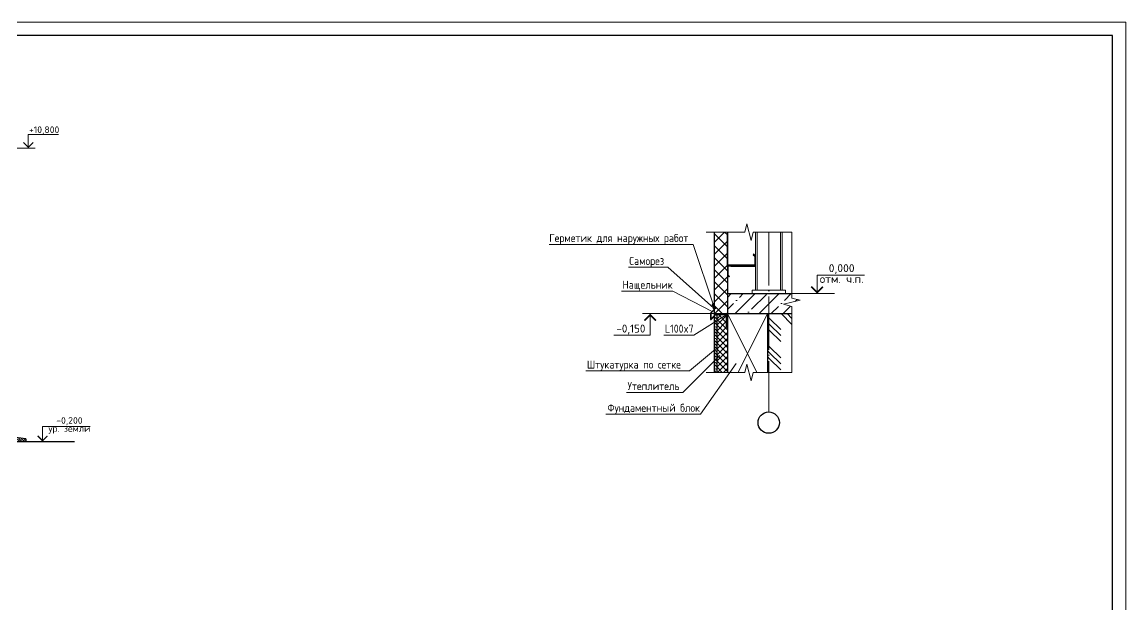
# Model space of a CAD drawing. Extents: x -965262 to 1142518, y -357520 to 71675.
# Drawn here: x -268309 to -226932, y -177844 to -155988 of the extents above; entities that cross this region are included whole.
import ezdxf

# ---------------------------------------------------------------- set-up
doc = ezdxf.new("R2010")
doc.units = 0
doc.header["$LTSCALE"] = 10
doc.linetypes.add('DOTE', pattern=[2.42, 2, -0.2, 0.02, -0.2])
doc.layers.get('0').update_dxf_attribs({"linetype": 'CONTINUOUS', "lineweight": 30})
doc.layers.add('DOTE', color=7, linetype='DOTE', lineweight=9)
doc.styles.add('GOST 2.304', font='isocpeur.ttf', dxfattribs={"width": 0.75, "height": 250})
doc.styles.add('GOST-2.304_Type-B', font='isocpeur.ttf', dxfattribs={"width": 0.9})

msp = doc.modelspace()

# ---------------------------------------------------------------- hatches: boundary and pattern name
at = {"lineweight": 15}
h = msp.add_hatch(dxfattribs=at)
h.set_pattern_fill('ANSI37', color=30, scale=100)
h.set_pattern_definition([(45, (-242206.06, -166779.75), (-224.506, 224.506), []), (135, (-242206.06, -166779.75), (-224.506, -224.506), [])])
h.paths.add_polyline_path([(-241870.8, -166669.5), (-242370.8, -166669.5), (-242370.8, -166919.5), (-241870.8, -166919.5)])
h.paths.add_polyline_path([(-242370.8, -166669.5), (-241870.8, -166669.5), (-241870.8, -163861), (-242370.8, -163861)])
h = msp.add_hatch(dxfattribs=at)
h.set_pattern_fill('ANSI31', color=256, scale=20)
h.set_pattern_definition([(45, (-259380.71, -261950.695), (-44.90128, 44.90128), [])])
h.paths.add_polyline_path([(-240820.8, -165129.5), (-240820.8, -164748.9), (-240888.8, -164691.8), (-240905.1, -164711.2), (-240846.2, -164760.7), (-240846.2, -165104.1), (-241870.8, -165104.1), (-241870.8, -165484.7), (-241802.8, -165541.8), (-241786.4, -165522.4), (-241845.4, -165472.9), (-241845.4, -165129.5)])
h = msp.add_hatch(dxfattribs=at)
h.set_pattern_fill('ANSI35', color=256, scale=100)
h.set_pattern_definition([(45, (-259380.7, -261950.7), (-449.013, 449.013), []), (45, (-258931.7, -261950.7), (-449.013, 449.013), [793.75, -158.75, 0, -158.75])])
h.paths.add_polyline_path([(-241870.8, -166919.5), (-241870.8, -166169.5), (-239450.2, -166168.8), (-239450.1, -166335.8), (-239137.6, -166413.7), (-239762.6, -166569.6), (-239450.1, -166647.5), (-239450.2, -166919.9), (-241870.8, -166919.5)])
h = msp.add_hatch(color=256, dxfattribs=at)
h.dxf.hatch_style = 1
h.paths.add_polyline_path([(-242370.8, -166573.8, 0.4871199), (-242389.4, -166559.2, 0.0753085), (-242410.8, -166568.1, 0.4871199), (-242413.7, -166591.5), (-242396.4, -166608.8, 0.6681786), (-242370.8, -166598.2)])
h = msp.add_hatch(dxfattribs=at)
h.set_pattern_fill('ANSI31', color=256, scale=20, angle=90)
h.set_pattern_definition([(135, (-259380.71, -262200.695), (-44.90128, -44.90128), [])])
h.paths.add_polyline_path([(-242370.8, -166919.5), (-242370.8, -166939.5, 0.4142136), (-242350.8, -166959.5), (-241970.8, -166959.5, -0.4142136), (-241910.8, -167019.5), (-241910.8, -167399.5, 0.4142136), (-241890.8, -167419.5), (-241870.8, -167419.5), (-241870.8, -167169.5), (-241870.8, -166919.5)])
h = msp.add_hatch(dxfattribs=at)
h.set_pattern_fill('ANSI37', color=256, scale=50, angle=90)
h.set_pattern_definition([(135, (-279311.27, -357731.9), (-112.2532, -112.2532), []), (225, (-279311.27, -357731.9), (112.2532, -112.2532), [])])
h.paths.add_polyline_path([(-242120.8, -166959.5), (-242270.8, -166959.5), (-242270.8, -169372.4), (-242120.8, -169372.4)], flags=16)
edge = h.paths.add_edge_path()
edge.add_line((-241870.8, -169372.4), (-241870.8, -167419.5))
edge.add_line((-241870.8, -167419.5), (-241890.8, -167419.5))
edge.add_arc((-241890.8, -167399.5), 20, 180, 270, ccw=False)
edge.add_line((-241910.8, -167399.5), (-241910.8, -167019.5))
edge.add_arc((-241970.8, -167019.5), 60, 0, 90)
edge.add_line((-241970.8, -166959.5), (-242350.8, -166959.5))
edge.add_line((-242350.8, -166959.5), (-242370.8, -166959.5))
edge.add_line((-242370.8, -166959.5), (-242370.8, -169372.4))
edge.add_line((-242370.8, -169372.4), (-241870.8, -169372.4))
edge.add_line((-241870.8, -169372.4), (-241870.8, -169372.4))
h.paths.add_polyline_path([(-242120.8, -169372.4), (-242370.8, -169372.4), (-242370.8, -166959.5), (-242120.8, -166959.5)], flags=17)
h.paths.add_polyline_path([(-241870.8, -169372.4), (-242270.8, -169372.4), (-242270.8, -169122.4), (-241870.8, -169122.4)], flags=17)
h = msp.add_hatch(dxfattribs=at)
h.set_pattern_fill('ANSI35', color=256, scale=25, angle=90)
h.set_pattern_definition([(135, (-279311.27, -357731.9), (-112.2532, -112.2532), []), (135, (-279311.27, -357619.64), (-112.2532, -112.2532), [198.4375, -39.6875, 0, -39.6875])])
h.paths.add_polyline_path([(-242270.8, -169372.4), (-242370.8, -169372.4), (-242370.8, -166959.5), (-242270.8, -166959.5)])
h.paths.add_polyline_path([(-242270.8, -169372.4), (-242370.8, -169372.4), (-242370.8, -169122.4), (-242270.8, -169122.4)])
h = msp.add_hatch(dxfattribs=at)
h.set_pattern_fill('GOST_GROUND', color=256, scale=75, angle=90)
h.set_pattern_definition([(135, (-259380.7, -261950.7), (1e-13, 1060.66), [1500]), (135, (-259380.7, -261725.7), (1e-13, 1060.66), [1500]), (135, (-259380.7, -261500.7), (1e-13, 1060.66), [1500])])
h.paths.add_polyline_path([(-240370.8, -169122.4), (-240370.8, -166919.5), (-239450.2, -166919.9), (-239450.2, -167419.9), (-239870.8, -167419.5), (-239870.8, -169122.4)])
h = msp.add_hatch(dxfattribs=at)
h.set_pattern_fill('ANSI35', color=256, scale=20, angle=90, style=0)
h.set_pattern_definition([(135, (-339032.66, -366364.93), (-89.80256, -89.80256), []), (135, (-339032.66, -366275.13), (-89.80256, -89.80256), [158.75, -31.75, 0, -31.75])])
h.paths.add_polyline_path([(-268165.9, -171721.3), (-268165.9, -171621.3), (-269266, -171474.2), (-269266, -171721.3)])

# ---------------------------------------------------------------- linework, layer by layer
for p, q in [((-268075.1, -160721.3, -1808.5), (-268075.1, -160208.2, -1808.5)), ((-269166, -160721.3, -3259.8), (-267824, -160721.3, -1808.5)), ((-248555, -164322.7, 9798.7), (-243151, -164322.7, 9798.7)), ((-242385.8, -166598.2, 9801.8), (-243151, -164322.7, 9798.7)), ((-245582.9, -165183.1, 9798.7), (-244101.3, -165183.1, 9798.7)), ((-242385, -166712.8, 9801.8), (-244101.3, -165183.1, 9798.7)), ((-238509.3, -166169.5, 9801.8), (-238509.3, -165483.3, 9801.8)), ((-245842.7, -166075.8, 9801.8), (-243910.6, -166075.8, 9801.8)), ((-242440, -166839.2, 9801.8), (-243910.6, -166075.8, 9801.8)), ((-244765.5, -166919.5, 9801.8), (-244765.5, -167722.6, 9801.8)), ((-241897.1, -166957.3, -7624.7), (-243127.7, -167722.6, -7616.8)), ((-241870.8, -166919.5, 9801.8), (-240769.4, -169122.4, 9801.8)), ((-240370.8, -166919.5, 9801.8), (-241472.2, -169122.4, 9801.8)), ((-244254, -167722.6, -7616.8), (-243127.7, -167722.6, -7616.8)), ((-242320.6, -168248.6, -4720.3), (-243290.4, -169067.6, -4712.4)), ((-242159.2, -168493.1, -4720.3), (-243535.9, -169873.4, -4712.4)), ((-241537.7, -168789.1, -4720.3), (-242881, -170691.3, -4712.4)), ((-247181.9, -169067.6, -4712.4), (-243290.4, -169067.6, -4712.4)), ((-245649, -169873.4, -4712.4), (-243535.9, -169873.4, -4712.4)), ((-246423.8, -170691.3, -4712.4), (-242881, -170691.3, -4712.4)), ((-267539.1, -171721.3, -3259.8), (-267539.1, -171149.5, -3259.8))]:
    msp.add_line(p, q, dxfattribs=at)
at = {"lineweight": 15, "ltscale": 0.3}
for p, q in [((-266942.6, -160208.2, -1808.5), (-268075.1, -160208.2, -1808.5)), ((-236733.5, -165483.3, 9801.8), (-238509.3, -165483.3, 9801.8)), ((-237852.6, -166169.5, 9801.8), (-239989.1, -166169.5, 9801.8)), ((-245056, -166919.5, 9801.8), (-242370.8, -166919.5, 9801.8)), ((-246124.4, -167722.6, 9801.8), (-244765.5, -167722.6, 9801.8)), ((-265760.1, -171149.5, -3259.8), (-267539.1, -171149.5, -3259.8))]:
    msp.add_line(p, q, dxfattribs=at)
at = {"color": 5, "lineweight": 15, "ltscale": 10, "extrusion": (0.970298, -0.241911, 0)}
for p, q in [((-241136.7, -163548.5, 9807.6), (-241214.6, -163861, 9813.4)), ((-240903, -163861, 9790.3), (-240980.9, -164173.5, 9796)), ((-241136.7, -168809.9, 9807.6), (-241214.6, -169122.4, 9813.4)), ((-240903, -169122.4, 9790.3), (-240980.9, -169434.9, 9796))]:
    msp.add_line(p, q, dxfattribs=at)
at = {"color": 5, "lineweight": 15, "ltscale": 10, "extrusion": (-0.004337, 0.017396, -0.999839)}
for p, q in [((-240980.9, -164173.5, 9796), (-241136.7, -163548.5, 9807.6)), ((-240980.9, -169434.9, 9796), (-241136.7, -168809.9, 9807.6))]:
    msp.add_line(p, q, dxfattribs=at)
at = {"color": 5, "lineweight": 15, "ltscale": 10, "extrusion": (-0.073922, 1.9861e-15, -0.997264)}
for p, q in [((-241214.6, -163861, 9813.4), (-242667.2, -163861, 9921)), ((-239450.4, -163861, 9682.6), (-240903, -163861, 9790.3)), ((-241214.6, -169122.4, 9813.4), (-242667.2, -169122.4, 9921)), ((-239450.4, -169122.4, 9682.6), (-240903, -169122.4, 9790.3))]:
    msp.add_line(p, q, dxfattribs=at)
at = {"color": 30}
for p, q in [((-242370.8, -163861, 9801.8), (-242370.8, -166919.5, 9801.8)), ((-241870.8, -163861, 9801.8), (-241870.8, -166919.5, 9801.8)), ((-242370.8, -166919.5, 9801.8), (-241870.8, -166919.5, 9801.8))]:
    msp.add_line(p, q, dxfattribs=at)
at = {"ltscale": 0.3}
for p, q in [((-241870.8, -165169.5, 9801.8), (-241870.8, -163861, 9801.8)), ((-242370.8, -166959.5, 9801.8), (-242370.8, -169122.4, 9801.8)), ((-242270.8, -166959.5, 9801.8), (-242270.8, -169122.4, 9801.8)), ((-240370.8, -166919.5, 9801.8), (-240370.8, -169122.4, 9801.8)), ((-241870.8, -167169.5, 9801.8), (-241870.8, -169122.4, 9801.8))]:
    msp.add_line(p, q, dxfattribs=at)
at = {"lineweight": 15, "extrusion": (0, 1, 0)}
for p, q in [((-240820.8, -163861, 9801.8), (-240820.8, -166044.5, 9801.8)), ((-240760.8, -166044.5, 9801.8), (-240760.8, -163861, 9801.8)), ((-239880.8, -163861, 9801.8), (-239880.8, -166044.5, 9801.8)), ((-239820.8, -163861, 9801.8), (-239820.8, -166044.5, 9801.8)), ((-241745.8, -165129.5, 9801.8), (-241745.8, -165159.5, 9801.8)), ((-241745.8, -165129.5, 9801.8), (-240820.8, -165129.5, 9801.8)), ((-240820.8, -165159.5, 9801.8), (-241745.8, -165159.5, 9801.8)), ((-240945.8, -166044.5, 9801.8), (-240945.8, -166169.5, 9801.8)), ((-240945.8, -166044.5, 9801.8), (-239695.8, -166044.5, 9801.8)), ((-239695.8, -166169.5, 9801.8), (-240945.8, -166169.5, 9801.8)), ((-239695.8, -166044.5, 9801.8), (-239695.8, -166169.5, 9801.8))]:
    msp.add_line(p, q, dxfattribs=at)
at = {"color": 5, "lineweight": 15, "ltscale": 10, "extrusion": (1.99968e-15, 0.073922, -0.997264)}
msp.add_line((-239450.1, -166335.8, 9678.4), (-239450.5, -163861, 9684.4), dxfattribs=at)
for p, q in [((-240888.8, -164691.8, 9801.8), (-240905.1, -164711.2, 9801.8)), ((-240905.1, -164711.2, 9801.8), (-240846.2, -164760.7, 9801.8)), ((-240820.8, -164748.9, 9801.8), (-240888.8, -164691.8, 9801.8)), ((-240846.2, -164760.7, 9801.8), (-240846.2, -165104.1, 9801.8)), ((-240820.8, -165129.5, 9801.8), (-240820.8, -164748.9, 9801.8)), ((-240846.2, -165104.1, 9801.8), (-241870.8, -165104.1, 9801.8)), ((-241870.8, -165104.1, 9801.8), (-241870.8, -165484.7, 9801.8)), ((-241870.8, -165484.7, 9801.8), (-241802.8, -165541.8, 9801.8)), ((-241845.4, -165472.9, 9801.8), (-241845.4, -165129.5, 9801.8)), ((-241845.4, -165129.5, 9801.8), (-240820.8, -165129.5, 9801.8)), ((-241786.4, -165522.4, 9801.8), (-241845.4, -165472.9, 9801.8)), ((-241802.8, -165541.8, 9801.8), (-241786.4, -165522.4, 9801.8)), ((-241870.8, -166169.5, 9801.8), (-241870.8, -166919.5, 9801.8)), ((-242413.7, -166591.5, 9801.8), (-242396.4, -166608.8, 9801.8)), ((-242370.8, -166598.2, 9801.8), (-242370.8, -166573.8, 9801.8)), ((-242356.1, -166726.6, 9801.8), (-242358.3, -166715.2, 9801.8)), ((-242344.5, -166726.6, 9801.8), (-242349.8, -166699.1, 9801.8)), ((-242333, -166726.6, 9801.8), (-242338.3, -166699.1, 9801.8)), ((-242321.4, -166726.6, 9801.8), (-242326.7, -166699.1, 9801.8)), ((-242309.9, -166726.6, 9801.8), (-242315.2, -166699.1, 9801.8)), ((-242299.1, -166721.8, 9801.8), (-242303.1, -166701.8, 9801.8)), ((-242370.8, -166919.5, 9801.8), (-241870.8, -166919.5, 9801.8)), ((-242370.8, -166919.5, 9801.8), (-242370.8, -166939.5, 9801.8)), ((-242370.8, -166959.5, 9801.8), (-242350.8, -166959.5, 9801.8)), ((-242350.8, -166959.5, 9801.8), (-241970.8, -166959.5, 9801.8)), ((-241910.8, -167019.5, 9801.8), (-241910.8, -167399.5, 9801.8)), ((-241870.8, -166919.5, 9801.8), (-241870.8, -167419.5, 9801.8)), ((-241890.8, -167419.5, 9801.8), (-241870.8, -167419.5, 9801.8))]:
    msp.add_line(p, q)
at = {"extrusion": (1.83697e-16, 0, -1)}
for p, q in [((-241870.8, -166169.5, 9801.8), (-239450.2, -166169.5, 9801.8)), ((-241870.8, -166919.5, 9801.8), (-239450.2, -166919.9, 9679.1)), ((-269266, -171721.3, -3259.8), (-266343.8, -171721.3, -3259.8))]:
    msp.add_line(p, q, dxfattribs=at)
at = {"color": 1}
for p, q in [((-242436.2, -166579.6, 9801.8), (-242436.2, -166579.6, 9801.8)), ((-242436.2, -166590.2, 9801.8), (-242380.5, -166645.9, 9801.8)), ((-242375.2, -166640.6, 9801.8), (-242430.9, -166584.9, 9801.8)), ((-242370.8, -166634.4, 9801.8), (-242425.6, -166579.6, 9801.8)), ((-242378.3, -166651.2, 9801.8), (-242378.3, -166697.1, 9801.8)), ((-242378.3, -166728.6, 9801.8), (-242378.3, -166774.4, 9801.8)), ((-242376.1, -166639.7, 9801.8), (-242370.8, -166634.4, 9801.8)), ((-242370.8, -166651.2, 9801.8), (-242370.8, -166701.1, 9801.8)), ((-242370.8, -166724.6, 9801.8), (-242370.8, -166774.4, 9801.8)), ((-242503.9, -166909.4, 9801.8), (-242503.9, -167127.5, 9801.8)), ((-242499.5, -166898.7, 9801.8), (-242380.5, -166779.7, 9801.8)), ((-242496.4, -166909.4, 9801.8), (-242496.4, -167127.5, 9801.8)), ((-242494.2, -166904, 9801.8), (-242375.2, -166785, 9801.8)), ((-242483.6, -167132.8, 9801.8), (-242380.5, -167029.7, 9801.8)), ((-242478.3, -167138.1, 9801.8), (-242375.2, -167035, 9801.8)), ((-242440.6, -167079.2, 9801.8), (-242385.8, -167024.4, 9801.8)), ((-242435.3, -167084.5, 9801.8), (-242440.6, -167079.2, 9801.8))]:
    msp.add_line(p, q, dxfattribs=at)
at = {"color": 5, "lineweight": 15, "ltscale": 10, "extrusion": (-0.017396, -0.004337, -0.999839)}
msp.add_line((-239137.6, -166413.7, 9684.2), (-239762.6, -166569.6, 9695.8), dxfattribs=at)
at = {"color": 5, "lineweight": 15, "ltscale": 10, "extrusion": (0.241911, 0.970298, 0)}
for p, q in [((-239762.6, -166569.6, 9695.8), (-239450.1, -166647.5, 9701.5)), ((-239450.1, -166335.8, 9678.4), (-239137.6, -166413.7, 9684.2))]:
    msp.add_line(p, q, dxfattribs=at)
at = {"color": 5, "lineweight": 15, "ltscale": 10, "extrusion": (1.99968e-15, -0.073922, -0.997264)}
msp.add_line((-239450.1, -166647.5, 9678.4), (-239450.5, -169122.4, 9684.4), dxfattribs=at)
at = {"ltscale": 0.25}
for q in [(-269266, -171474.2, -3259.8), (-268165.9, -171721.3, -3259.8)]:
    msp.add_line((-268165.9, -171621.3, -3259.8), q, dxfattribs=at)
at = {"lineweight": 15, "elevation": -3259.8}
msp.add_lwpolyline([(-226932.4, -240087.8), (-226932.4, -155987.8), (-345832.4, -155987.8), (-345832.4, -240087.8)], close=True, dxfattribs=at)
at = {"elevation": -3259.8}
msp.add_lwpolyline([(-227432.4, -239587.8), (-227432.4, -156487.8), (-343832.4, -156487.8), (-343832.4, -239587.8)], close=True, dxfattribs=at)
at = {"lineweight": 15}
for points, const_width, elevation in [([(-267892.7, -160503.6), (-268075.1, -160685.9), (-268257.4, -160503.6)], 50, -1808.5), ([(-238290.5, -165908.3), (-238509.3, -166127.1), (-238728.1, -165908.3)], 60, 9801.8), ([(-244984.3, -167180.7), (-244765.5, -166961.9), (-244546.7, -167180.7)], 60, 9801.8), ([(-267356.8, -171503.6), (-267539.1, -171685.9), (-267721.4, -171503.6)], 50, -3259.8)]:
    msp.add_lwpolyline(points, dxfattribs=dict(at, const_width=const_width, elevation=elevation))
at = {"elevation": 9801.8}
for points in [[(-242391.3, -166698.6), (-242391.3, -166727.1)], [(-242385, -166741.3), (-242385, -166684.3)], [(-242354.1, -166722.6), (-242358.3, -166715.2), (-242358.3, -166715.2), (-242358.3, -166715.2)], [(-242353.4, -166722.6), (-242356.1, -166726.6), (-242358.3, -166722.8), (-242358.3, -166715.2)], [(-242354.1, -166722.6), (-242351.5, -166722.6)], [(-242354.1, -166722.6), (-242346.7, -166722.6)], [(-242342.5, -166722.6), (-242347.6, -166703.1), (-242349.8, -166699.1), (-242352, -166703.1)], [(-242341.9, -166722.6), (-242344.5, -166726.6), (-242346.7, -166722.6), (-242351.5, -166703.1)], [(-242347.6, -166703.1), (-242339.9, -166703.1)], [(-242342.5, -166722.6), (-242335.2, -166722.6)], [(-242331, -166722.6), (-242336.1, -166703.1), (-242338.3, -166699.1), (-242340.5, -166703.1)], [(-242330.3, -166722.6), (-242333, -166726.6), (-242335.2, -166722.6), (-242339.9, -166703.1)], [(-242336.1, -166703.1), (-242328.4, -166703.1)], [(-242331, -166722.6), (-242323.6, -166722.6)], [(-242319.5, -166722.6), (-242324.5, -166703.1), (-242326.7, -166699.1), (-242328.9, -166703.1)], [(-242318.8, -166722.6), (-242321.4, -166726.6), (-242323.6, -166722.6), (-242328.4, -166703.1)], [(-242316.9, -166703.1), (-242324.5, -166703.1)], [(-242319.5, -166722.6), (-242312.1, -166722.6)], [(-242307.9, -166722.6), (-242313, -166703.1), (-242315.2, -166699.1), (-242317.4, -166703.1)], [(-242306.9, -166722.1), (-242309.9, -166726.6), (-242312.1, -166722.6), (-242316.9, -166703.1)], [(-242307.9, -166722.6), (-242301, -166719.2)], [(-242297.5, -166717.5), (-242300.7, -166706.6), (-242303.1, -166701.8), (-242305.5, -166704.2)], [(-242296.6, -166717.1), (-242299.1, -166721.8), (-242301, -166719.2), (-242305.2, -166704.4)], [(-242297.5, -166717.5), (-242287.9, -166712.8), (-242300.7, -166706.6)]]:
    msp.add_lwpolyline(points, dxfattribs=at)
for points in [[(-242383.2, -166745.3), (-242380.3, -166745.3, 0.4142136), (-242378.3, -166743.3), (-242378.3, -166682.3, 0.4142136), (-242380.3, -166680.3), (-242383.2, -166680.3)], [(-242374.3, -166701.1), (-242374.3, -166701.1), (-242374.3, -166701.1), (-242364.3, -166701.1, -0.1164338), (-242360.4, -166702), (-242360.1, -166702.2, 0.1164338), (-242356.2, -166703.1), (-242351.5, -166703.1)], [(-242374.3, -166724.6), (-242374.3, -166724.6), (-242374.3, -166724.6), (-242364.3, -166724.6, 0.1164338), (-242360.4, -166723.7), (-242360.1, -166723.5, -0.0563922), (-242358.3, -166722.8, -0.0563922)], [(-242305.2, -166704.4), (-242305.8, -166704.1, 0.113939), (-242310.2, -166703.1), (-242313, -166703.1)]]:
    msp.add_lwpolyline(points, format="xyb", dxfattribs=at)
at = {"color": 1}
for centre, radius, start, end in [((-242430.9, -166584.9, 9801.8), 7.5, 135, 225), ((-242430.9, -166584.9, 9801.8), 7.5, 45, 135), ((-242385.8, -166651.2, 9801.8), 7.5, 0, 45), ((-242385.8, -166651.2, 9801.8), 15, 0, 45), ((-242488.9, -166909.4, 9801.8), 15, 135, 180), ((-242488.9, -167127.5, 9801.8), 15, 180, 315), ((-242488.9, -166909.4, 9801.8), 7.5, 135, 180), ((-242488.9, -167127.5, 9801.8), 7.5, 180, 315), ((-242380.5, -167029.7, 9801.8), 7.5, 45, 135), ((-242385.8, -166774.4, 9801.8), 7.5, 315, 0), ((-242385.8, -166774.4, 9801.8), 15, 315, 0), ((-242380.5, -167029.7, 9801.8), 7.5, 315, 45)]:
    msp.add_arc(centre, radius, start, end, dxfattribs=at)
for centre, radius, start, end in [((-242403.1, -166580.9, 9801.8), 15, 121.11346, 225), ((-242370.8, -166634.4, 9801.8), 77.5, 103.88654, 121.11346), ((-242385.8, -166598.2, 9801.8), 15, 225, 0), ((-242385.8, -166573.8, 9801.8), 15, 0, 103.88654), ((-242374.3, -166697.1, 9801.8), 4, 180, 270), ((-242374.3, -166728.6, 9801.8), 4, 90, 180), ((-242350.8, -166939.5, 9801.8), 20, 180, 270), ((-241970.8, -167019.5, 9801.8), 60, 0, 90), ((-241890.8, -167399.5, 9801.8), 20, 180, 270)]:
    msp.add_arc(centre, radius, start, end)
msp.add_ellipse((-242384.6, -166698.6, 9801.8), major_axis=(2.1, 18.3), ratio=0.3593562, start_param=0.040022, end_param=1.6108183)
at = {"extrusion": (0, 0, -1)}
msp.add_ellipse((-242384.6, -166727.1, 9801.8), major_axis=(-2.1, 18.3), ratio=0.3593562, start_param=3.1816147, end_param=4.752411, dxfattribs=at)
at = {"layer": 'DOTE', "ltscale": 100, "extrusion": (0, -1, 0)}
msp.add_line((-240320.8, -163861, 2545.4), (-240320.8, -170605.7, 2545.4), dxfattribs=at)
at = {"layer": 'DOTE', "linetype": 'Continuous', "lineweight": 30}
msp.add_circle((-240320.8, -171005.7, 2545.4), 400, dxfattribs=at)

# ---------------------------------------------------------------- texts
at = {"style": 'GOST-2.304_Type-B', "width": 0.9}
for s, p in [('Герметик для наружных работ', (-248546.8, -164234.9, 9798.7)), ('Саморез', (-245550.2, -165095.3, 9798.7)), ('Нащельник', (-245808.6, -165988.1, 9801.8)), ('L100x7', (-244212.4, -167634.9, -7616.8)), ('Штукатурка по сетке', (-247138.7, -168979.9, -4712.4)), ('Утеплитель', (-245614.1, -169785.7, -4712.4)), ('Фундаментный блок', (-246367.1, -170603.6, -4712.4))]:
    msp.add_text(s, height=300, dxfattribs=at).set_placement(p)
at = {"style": 'GOST 2.304'}
msp.add_text('-0,150', height=300, dxfattribs=at).set_placement((-246031, -167631.6, 9801.8))
at = {"lineweight": 15, "insert": (-267481.5, -160054.3, -1808.5), "char_height": 250, "width": 1000, "attachment_point": 5, "style": 'GOST 2.304'}
msp.add_mtext('{\\W1.05;+10,800}', dxfattribs=at)
at = {"attachment_point": 5, "style": 'GOST 2.304'}
for s, insert, char_height, width in [('{\\W1.05;0,000}', (-237588.6, -165250.6, 9801.8), 300, 1200), ('{\\W1.05;отм. ч.п.}', (-237588.6, -165620, 9801.8), 300, 2115.04), ('{\\W1.05;-0,200}', (-266534.3, -170955.5, -3259.8), 250, 1000), ('{\\W1.05;ур. земли}', (-266534.3, -171263.4, -3259.8), 250, 1762.533)]:
    msp.add_mtext(s, dxfattribs=dict(at, insert=insert, char_height=char_height, width=width))

doc.saveas('drawing.dxf')
